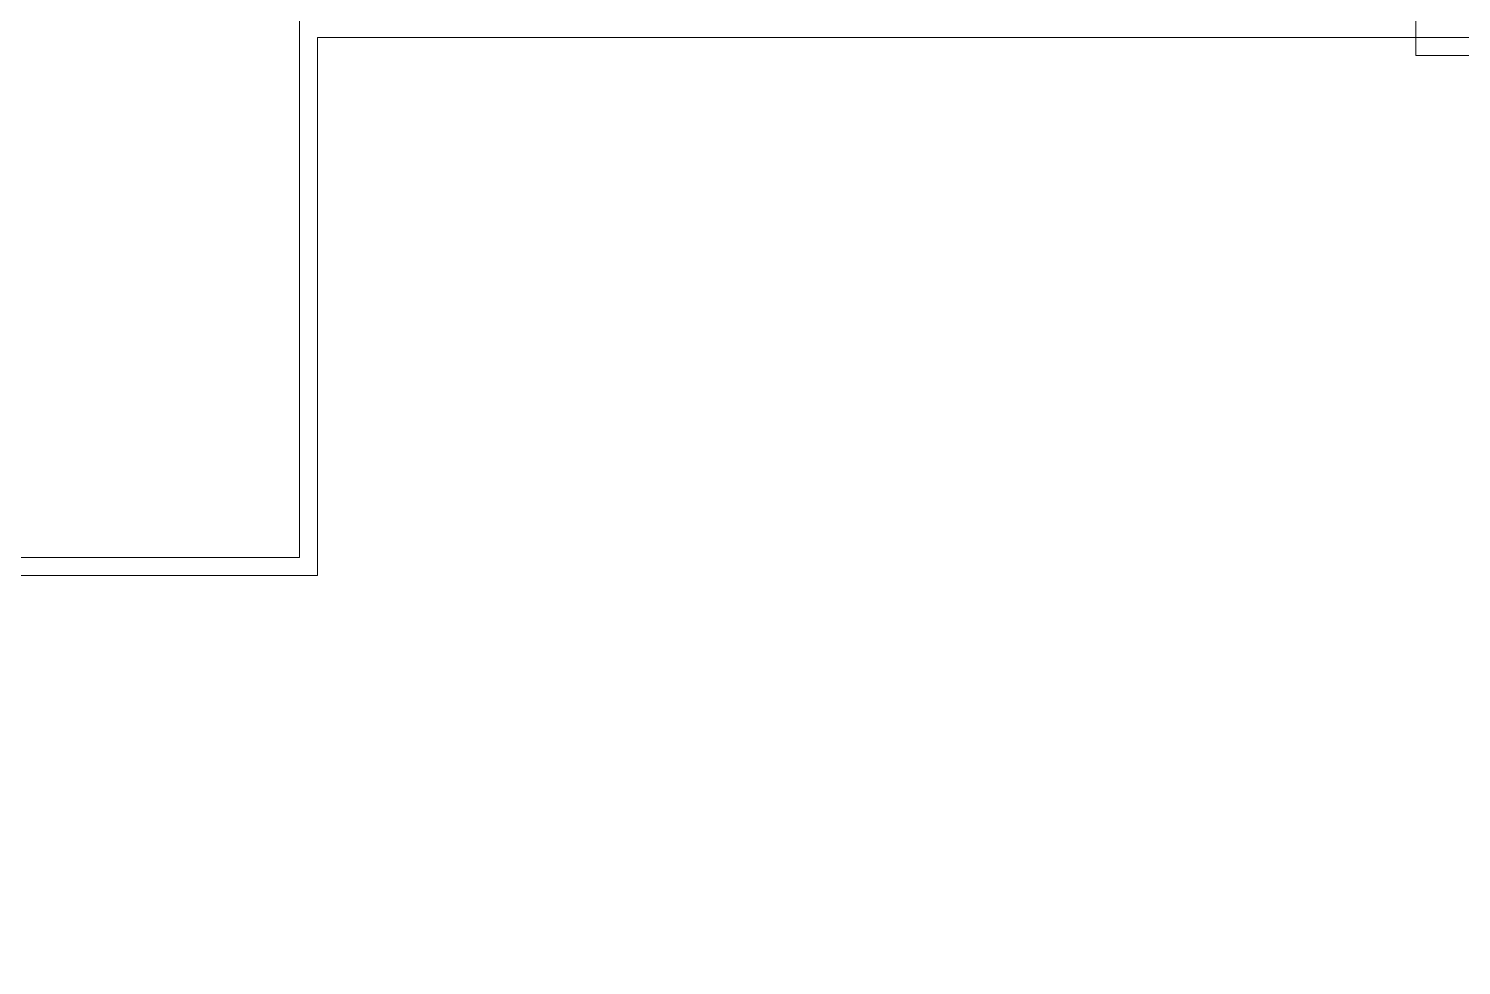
# Model space of a CAD drawing. Extents: x -1281 to 23780, y 0 to 7214.
# Drawn here: x 14522.3 to 14682.1, y 2699.5 to 2804 of the extents above; entities that cross this region are included whole.
import ezdxf

# ---------------------------------------------------------------- set-up
doc = ezdxf.new("R2010")
doc.units = 0
doc.header["$LTSCALE"] = 25
doc.header["$MEASUREMENT"] = 0
doc.layers.get('0').update_dxf_attribs({"color": 9, "lineweight": 9})
for name, color, linetype, lineweight in [('01', 9, 'Continuous', 9), ('06D', 9, 'Continuous', 9), ('14', 9, 'Continuous', 9), ('35', 9, 'Continuous', 9)]:
    doc.layers.add(name, color=color, linetype=linetype, lineweight=lineweight)

# ---------------------------------------------------------------- blocks, each defined once
blk = doc.blocks.new('p-kolon_80x80')
blk.add_lwpolyline([(-40, -40), (40, -40), (40, 40), (-40, 40)], close=True)
blk = doc.blocks.new('fsdfsfsfsfd')
at = {"layer": '06D', "elevation": 0}
blk.add_lwpolyline([(52591.75, -74474.98), (52589.75, -74474.98), (52589.75, -74595.98), (52591.75, -74595.98)], dxfattribs=at)
blk = doc.blocks.new('p-2. kat planı')
at = {"layer": '14'}
blk.add_lwpolyline([(14677, 2819.3), (14677, 2803), (14675, 2803), (14554.5, 2803), (14554.5, 2743), (14489.5, 2743), (14489.5, 2447), (14554.5, 2447), (14554.5, 2363), (14470.5, 2363), (14470.5, 2447)], dxfattribs=at)
at = {"xscale": -1, "rotation": 270}
blk.add_blockref('fsdfsfsfsfd', (89272.98, -49788.75), dxfattribs=at)
at = {"layer": '01'}
blk.add_blockref('p-kolon_80x80', (14512.5, 2785), dxfattribs=at)

msp = doc.modelspace()

# ---------------------------------------------------------------- linework, layer by layer
at = {"layer": '35'}
msp.add_lwpolyline([(14487.5, 2447), (14487.5, 2743), (14554.5, 2743), (14554.5, 2803), (15170.5, 2803), (15170.5, 2743), (15254.5, 2743), (15254.5, 2803), (15870.5, 2803), (15870.5, 2743), (15935.5, 2743), (15935.5, 2447), (15870.5, 2447), (15870.5, 2363), (15254.5, 2363), (15254.5, 2447), (15170.5, 2447), (15170.5, 2363), (14554.5, 2363), (14554.5, 2447)], close=True, dxfattribs=at)

# ---------------------------------------------------------------- block references
msp.add_blockref('p-2. kat planı', (0, 0))

doc.saveas('drawing.dxf')
